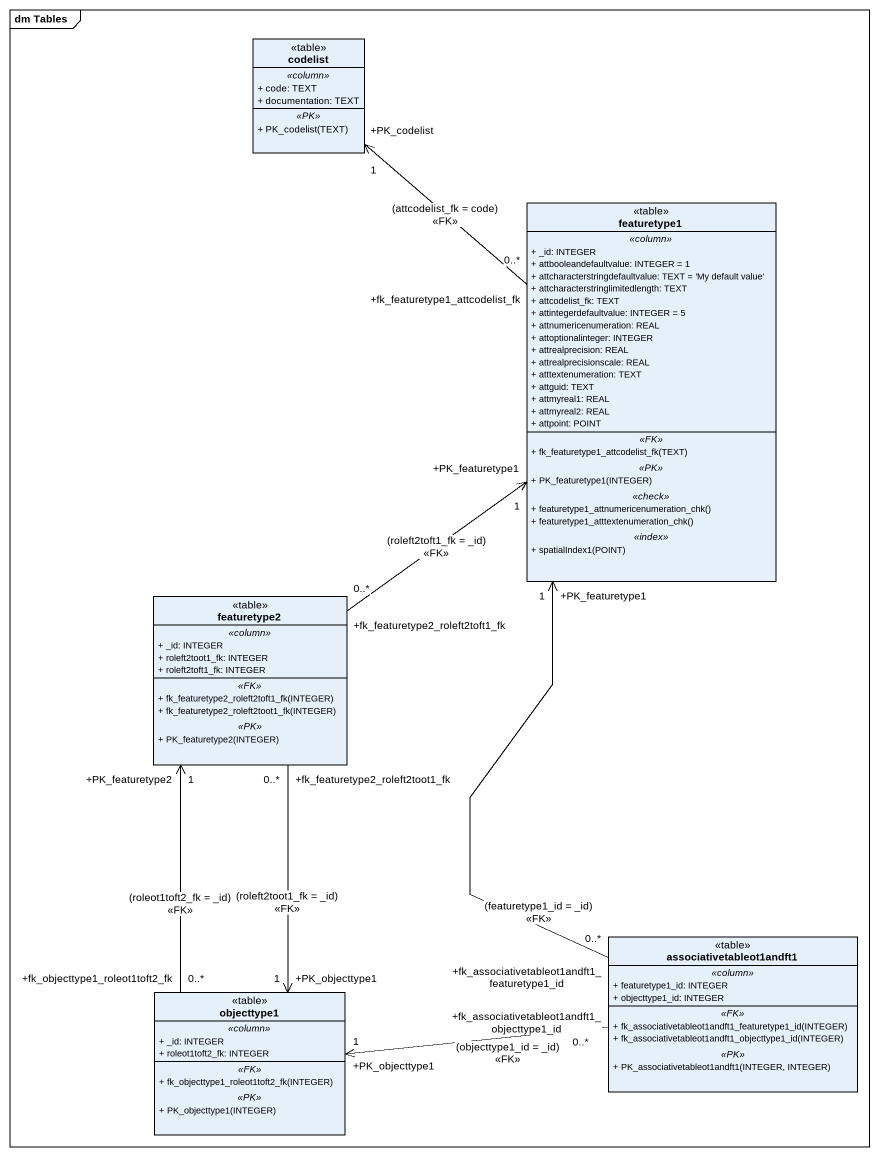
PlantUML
@startuml
mainframe dm Tables
hide circle
hide empty members
skinparam classAttributeIconSize 0
class codelist <<table>> {
  .. <<column>> ..
  + code: TEXT
  + documentation: TEXT
  .. <<PK>> ..
  + PK_codelist(TEXT)
}
class featuretype1 <<table>> {
  .. <<column>> ..
  + _id: INTEGER
  + attbooleandefaultvalue: INTEGER = 1
  + attcharacterstringdefaultvalue: TEXT = 'My default value'
  + attcharacterstringlimitedlength: TEXT
  + attcodelist_fk: TEXT
  + attintegerdefaultvalue: INTEGER = 5
  + attnumericenumeration: REAL
  + attoptionalinteger: INTEGER
  + attrealprecision: REAL
  + attrealprecisionscale: REAL
  + atttextenumeration: TEXT
  + attguid: TEXT
  + attmyreal1: REAL
  + attmyreal2: REAL
  + attpoint: POINT
  .. <<FK>> ..
  + fk_featuretype1_attcodelist_fk(TEXT)
  .. <<PK>> ..
  + PK_featuretype1(INTEGER)
  .. <<check>> ..
  + featuretype1_attnumericenumeration_chk()
  + featuretype1_atttextenumeration_chk()
  .. <<index>> ..
  + spatialIndex1(POINT)
}
class featuretype2 <<table>> {
  .. <<column>> ..
  + _id: INTEGER
  + roleft2toot1_fk: INTEGER
  + roleft2toft1_fk: INTEGER
  .. <<FK>> ..
  + fk_featuretype2_roleft2toft1_fk(INTEGER)
  + fk_featuretype2_roleft2toot1_fk(INTEGER)
  .. <<PK>> ..
  + PK_featuretype2(INTEGER)
}
class associativetableot1andft1 <<table>> {
  .. <<column>> ..
  + featuretype1_id: INTEGER
  + objecttype1_id: INTEGER
  .. <<FK>> ..
  + fk_associativetableot1andft1_featuretype1_id(INTEGER)
  + fk_associativetableot1andft1_objecttype1_id(INTEGER)
  .. <<PK>> ..
  + PK_associativetableot1andft1(INTEGER, INTEGER)
}
class objecttype1 <<table>> {
  .. <<column>> ..
  + _id: INTEGER
  + roleot1toft2_fk: INTEGER
  .. <<FK>> ..
  + fk_objecttype1_roleot1toft2_fk(INTEGER)
  .. <<PK>> ..
  + PK_objecttype1(INTEGER)
}
featuretype1 "+fk_featuretype1_attcodelist_fk\n0..*" -up-> "+PK_codelist\n1" codelist : (attcodelist_fk = code)\n<<FK>>
featuretype2 "+fk_featuretype2_roleft2toft1_fk\n0..*" -up-> "+PK_featuretype1\n1" featuretype1 : (roleft2toft1_fk = _id)\n<<FK>>
featuretype2 "+fk_featuretype2_roleft2toot1_fk\n0..*" --> "+PK_objecttype1\n1" objecttype1 : (roleft2toot1_fk = _id)\n<<FK>>
associativetableot1andft1 "+fk_associativetableot1andft1_featuretype1_id\n0..*" -up-> "+PK_featuretype1\n1" featuretype1 : (featuretype1_id = _id)\n<<FK>>
associativetableot1andft1 "+fk_associativetableot1andft1_objecttype1_id\n0..*" -left-> "+PK_objecttype1\n1" objecttype1 : (objecttype1_id = _id)\n<<FK>>
objecttype1 "+fk_objecttype1_roleot1toft2_fk\n0..*" -up-> "+PK_featuretype2\n1" featuretype2 : (roleot1toft2_fk = _id)\n<<FK>>
@enduml
